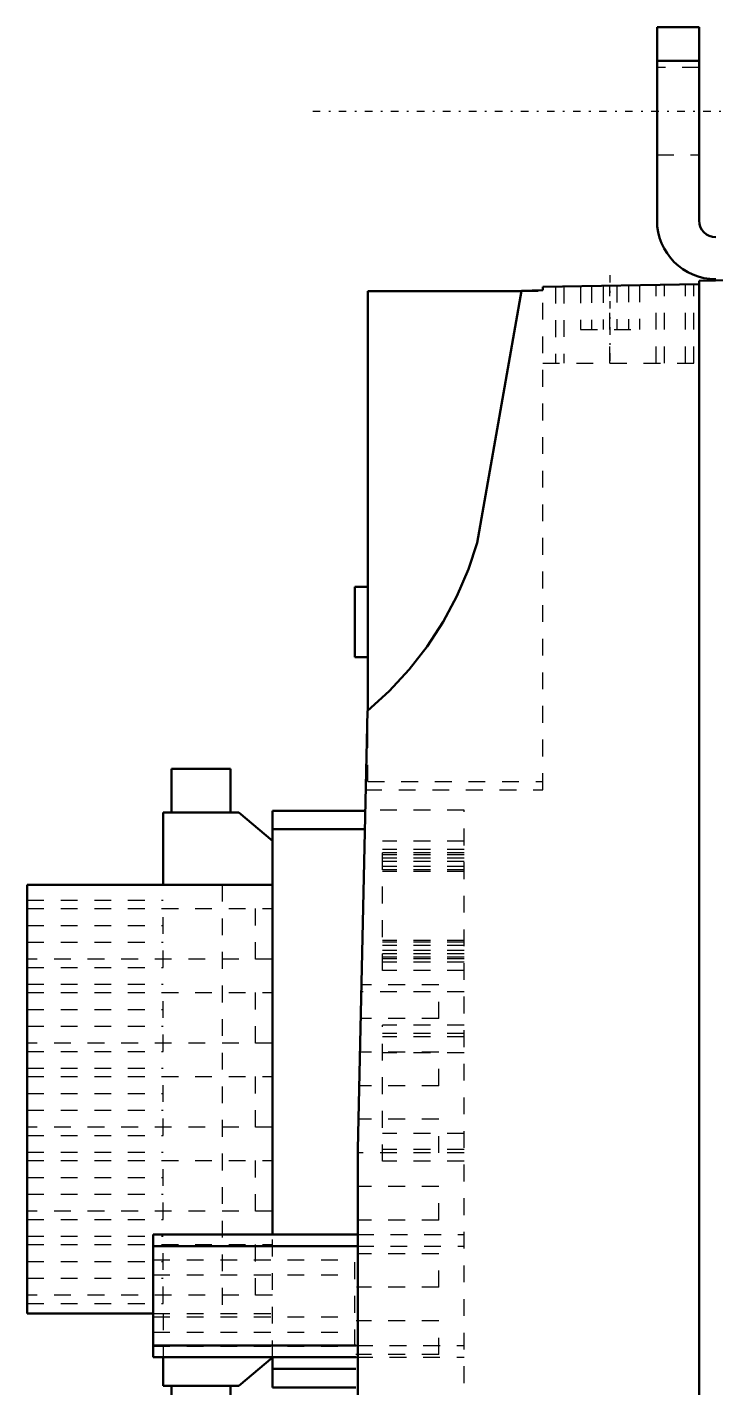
# Model space of a CAD drawing. Header units: millimetres. Extents: x 0 to 285, y 0 to 394.
# Drawn here: x 93.9 to 134.9, y 313.2 to 394.2 of the extents above; entities that cross this region are included whole.
import ezdxf

# ---------------------------------------------------------------- set-up
doc = ezdxf.new("R2010")
doc.units = ezdxf.units.MM
doc.linetypes.add('Center', pattern=[1.5, 0.45, -0.5, 0.05, -0.5])
doc.linetypes.add('Dashed', pattern=[2, 1, -1])
for name, color, linetype, lineweight in [('AM_4', 7, 'Continuous', 50), ('AM_6', 2, 'Continuous', 35), ('AM_7', 7, 'Center', 25), ('AM_9', 6, 'Dashed', 25)]:
    doc.layers.add(name, color=color, linetype=linetype, lineweight=lineweight)

# ---------------------------------------------------------------- blocks, each defined once
blk = doc.blocks.new('4_MCDLN35SF_2_in_MCDLN35SF_1100')
at = {"layer": 'AM_4'}
for p, q in [((131.431, 394.215), (131.431, 382.715)), ((133.931, 394.215), (131.431, 394.215)), ((133.931, 382.715), (133.931, 394.215)), ((133.931, 392.215), (131.431, 392.215)), ((139.431, 379.215), (133.931, 379.119)), ((133.931, 379.119), (133.931, 229.311)), ((114.206, 353.551), (114.206, 378.505)), ((114.206, 378.505), (123.356, 378.505)), ((123.361, 378.534), (120.716, 363.535)), ((124.631, 378.556), (123.361, 378.534)), ((133.931, 378.919), (124.631, 378.756)), ((124.631, 378.756), (124.631, 378.556)), ((113.431, 356.715), (113.431, 360.915)), ((114.206, 360.915), (113.431, 360.915)), ((114.206, 356.715), (113.431, 356.715)), ((114.186, 353.535), (113.627, 327.428)), ((102.531, 350.075), (102.531, 347.475)), ((106.031, 350.075), (102.531, 350.075)), ((106.031, 347.475), (106.031, 350.075)), ((106.531, 347.475), (102.031, 347.475)), ((102.031, 347.475), (102.031, 343.175)), ((108.531, 345.796), (106.531, 347.475)), ((108.531, 347.575), (114.023, 347.575)), ((108.531, 322.355), (108.531, 347.575)), ((108.531, 346.475), (113.995, 346.475)), ((93.931, 343.175), (108.531, 343.175)), ((93.931, 317.655), (93.931, 343.175)), ((113.627, 280.801), (113.627, 327.428)), ((101.431, 322.355), (113.572, 322.355)), ((101.431, 315.055), (101.431, 322.355)), ((101.431, 321.655), (113.564, 321.655)), ((93.931, 317.655), (101.431, 317.655)), ((101.431, 315.755), (113.512, 315.755)), ((101.431, 315.055), (113.508, 315.055)), ((102.031, 315.055), (102.031, 313.355)), ((106.531, 313.355), (108.531, 315.033)), ((108.531, 313.255), (108.531, 315.055)), ((108.531, 314.355), (113.498, 314.355)), ((102.031, 313.355), (106.531, 313.355)), ((102.531, 313.355), (102.531, 310.775)), ((106.031, 310.775), (106.031, 313.355)), ((108.531, 313.255), (113.492, 313.255))]:
    blk.add_line(p, q, dxfattribs=at)
blk.add_lwpolyline([(114.186, 353.535), (115.483, 354.702), (116.673, 355.977), (117.748, 357.352), (118.699, 358.815), (119.518, 360.355), (120.2, 361.961), (120.716, 363.535)], dxfattribs=at)
for radius in [3.5, 1]:
    blk.add_arc((134.931, 382.715), radius, 180, 270, dxfattribs=at)
at = {"layer": 'AM_7'}
for p, q in [((110.931, 389.215), (165.931, 389.215)), ((128.631, 379.465), (128.631, 373.965))]:
    blk.add_line(p, q, dxfattribs=at)
at = {"layer": 'AM_9'}
for p, q in [((133.931, 391.815), (131.431, 391.815)), ((131.431, 386.615), (133.931, 386.615)), ((123.356, 378.505), (124.631, 378.505)), ((124.631, 348.815), (124.631, 378.556)), ((125.381, 378.769), (125.381, 374.215)), ((125.881, 378.778), (125.881, 374.215)), ((126.881, 378.796), (126.881, 376.215)), ((127.531, 378.807), (127.531, 376.215)), ((128.231, 378.819), (128.231, 376.215)), ((128.614, 374.215), (128.614, 378.826)), ((128.631, 374.215), (128.631, 378.826)), ((129.031, 378.833), (129.031, 376.215)), ((129.731, 378.845), (129.731, 376.215)), ((130.381, 378.857), (130.381, 376.215)), ((131.381, 374.215), (131.381, 378.874)), ((131.881, 374.215), (131.881, 378.883)), ((133.131, 374.215), (133.131, 378.905)), ((133.631, 374.215), (133.631, 378.913)), ((126.881, 376.215), (130.381, 376.215)), ((124.631, 374.215), (133.631, 374.215)), ((114.206, 349.315), (114.206, 353.551)), ((114.206, 349.315), (124.631, 349.315)), ((114.055, 348.815), (124.631, 348.815)), ((119.941, 347.605), (114.024, 347.605)), ((119.941, 259.515), (119.941, 347.605)), ((119.941, 345.765), (115.091, 345.765)), ((115.091, 338.065), (115.091, 345.765)), ((119.941, 345.265), (115.091, 345.265)), ((119.941, 345.065), (115.091, 345.065)), ((119.941, 344.965), (115.091, 344.965)), ((119.941, 344.765), (115.091, 344.765)), ((119.941, 344.565), (115.091, 344.565)), ((119.941, 344.265), (115.091, 344.265)), ((119.941, 344.065), (115.091, 344.065)), ((119.941, 343.965), (115.091, 343.965)), ((105.531, 343.175), (105.531, 317.655)), ((93.931, 342.255), (102.031, 342.255)), ((93.931, 341.755), (108.531, 341.755)), ((102.031, 338.255), (102.031, 342.255)), ((107.531, 338.755), (107.531, 341.755)), ((93.931, 340.755), (102.031, 340.755)), ((93.931, 339.755), (102.031, 339.755)), ((119.941, 339.865), (115.091, 339.865)), ((119.941, 339.765), (115.091, 339.765)), ((119.941, 339.565), (115.091, 339.565)), ((108.531, 338.755), (93.931, 338.755)), ((119.941, 339.265), (115.091, 339.265)), ((119.941, 339.065), (115.091, 339.065)), ((119.941, 338.865), (115.091, 338.865)), ((119.941, 338.765), (115.091, 338.765)), ((119.941, 338.565), (115.091, 338.565)), ((93.931, 338.255), (102.031, 338.255)), ((119.941, 338.065), (115.091, 338.065)), ((93.931, 337.255), (102.031, 337.255)), ((102.031, 333.255), (102.031, 337.255)), ((118.431, 337.215), (113.79, 337.215)), ((118.431, 335.215), (118.431, 337.215)), ((93.931, 336.755), (108.531, 336.755)), ((107.531, 333.755), (107.531, 336.755)), ((119.941, 336.805), (113.782, 336.805)), ((93.931, 335.755), (102.031, 335.755)), ((93.931, 334.755), (102.031, 334.755)), ((118.431, 335.215), (113.752, 335.215)), ((119.941, 334.825), (115.091, 334.825)), ((115.091, 326.715), (115.091, 334.825)), ((108.531, 333.755), (93.931, 333.755)), ((119.941, 334.325), (115.091, 334.325)), ((119.941, 334.125), (115.091, 334.125)), ((93.931, 333.255), (102.031, 333.255)), ((118.431, 333.215), (113.717, 333.215)), ((119.941, 333.173), (115.091, 333.173)), ((118.431, 331.215), (118.431, 333.215)), ((93.931, 332.255), (102.031, 332.255)), ((102.031, 328.255), (102.031, 332.255)), ((93.931, 331.755), (108.531, 331.755)), ((107.531, 328.755), (107.531, 331.755)), ((118.431, 331.215), (113.684, 331.215)), ((93.931, 330.755), (102.031, 330.755)), ((93.931, 329.755), (102.031, 329.755)), ((118.431, 329.215), (113.653, 329.215)), ((118.431, 327.215), (118.431, 329.215)), ((108.531, 328.755), (93.931, 328.755)), ((93.931, 328.255), (102.031, 328.255)), ((119.941, 328.367), (115.091, 328.367)), ((93.931, 327.255), (102.031, 327.255)), ((102.031, 323.255), (102.031, 327.255)), ((119.941, 327.215), (113.624, 327.215)), ((119.941, 327.415), (115.091, 327.415)), ((93.931, 326.755), (108.531, 326.755)), ((107.531, 323.755), (107.531, 326.755)), ((119.941, 326.715), (115.091, 326.715)), ((93.931, 325.755), (102.031, 325.755)), ((93.931, 324.755), (102.031, 324.755)), ((118.431, 325.215), (113.598, 325.215)), ((118.431, 323.215), (118.431, 325.215)), ((108.531, 323.755), (93.931, 323.755)), ((93.931, 323.255), (102.031, 323.255)), ((118.431, 323.215), (113.575, 323.215)), ((108.531, 315.055), (108.531, 322.355)), ((113.572, 322.355), (119.941, 322.355)), ((93.931, 322.255), (102.031, 322.255)), ((93.931, 321.755), (108.531, 321.755)), ((101.431, 321.705), (113.431, 321.705)), ((102.031, 318.255), (102.031, 322.255)), ((107.531, 318.755), (107.531, 321.755)), ((113.431, 315.705), (113.431, 321.705)), ((113.564, 321.655), (119.941, 321.655)), ((93.931, 320.755), (102.031, 320.755)), ((101.431, 320.855), (113.431, 320.855)), ((118.431, 321.215), (113.553, 321.215)), ((118.431, 319.215), (118.431, 321.215)), ((101.431, 319.955), (113.431, 319.955)), ((93.931, 319.755), (102.031, 319.755)), ((118.431, 319.215), (113.535, 319.215)), ((108.531, 318.755), (93.931, 318.755)), ((93.931, 318.255), (102.031, 318.255)), ((101.431, 317.655), (108.531, 317.655)), ((101.431, 317.455), (113.431, 317.455)), ((102.031, 317.655), (102.031, 315.055)), ((118.431, 317.215), (113.518, 317.215)), ((118.431, 315.215), (118.431, 317.215)), ((101.431, 316.555), (113.431, 316.555)), ((101.431, 315.705), (113.431, 315.705)), ((118.431, 315.215), (113.504, 315.215)), ((113.508, 315.055), (119.941, 315.055)), ((113.512, 315.755), (119.941, 315.755))]:
    blk.add_line(p, q, dxfattribs=at)
at = {"layer": 'AM_6', "flags": 8}
for tag, p in [('NN', (289.931, 394.215)), ('NT', (289.931, 393.715)), ('NB', (289.931, 393.215)), ('NBSYN', (289.931, 392.715)), ('CNSORDERNO', (289.931, 391.715)), ('LINA', (289.931, 392.215)), ('F', (289.931, 391.215)), ('MC', (289.931, 390.715)), ('PSV', (289.931, 390.215)), ('COMPANY', (289.931, 389.215)), ('ES', (289.931, 389.715))]:
    blk.add_attdef(tag, p, '', height=0.5, dxfattribs=at)
blk = doc.blocks.new('1_MCDLN35SF_1100')
blk.add_blockref('4_MCDLN35SF_2_in_MCDLN35SF_1100', (0, 0))
at = {"layer": 'AM_6', "flags": 8}
for tag, p in [('NN', (289.931, 394.215)), ('NT', (289.931, 393.715)), ('NB', (289.931, 393.215)), ('NBSYN', (289.931, 392.715)), ('CNSORDERNO', (289.931, 391.715)), ('LINA', (289.931, 392.215)), ('F', (289.931, 391.215)), ('MC', (289.931, 390.715)), ('PSV', (289.931, 390.215)), ('COMPANY', (289.931, 389.215)), ('ES', (289.931, 389.715))]:
    blk.add_attdef(tag, p, '', height=0.5, dxfattribs=at)

msp = doc.modelspace()

# ---------------------------------------------------------------- block references
msp.add_blockref('1_MCDLN35SF_1100', (0, 0))

doc.saveas('drawing.dxf')
